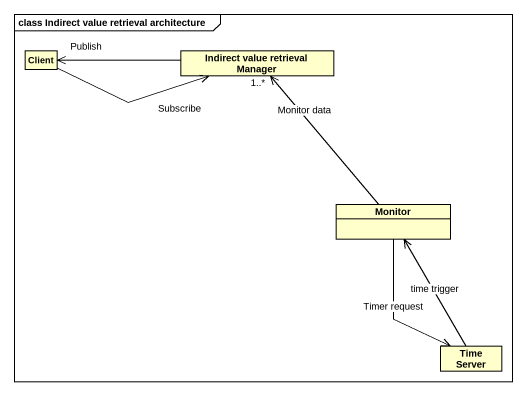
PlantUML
@startuml
mainframe class Indirect value retrieval architecture
hide circle
hide empty members
class Client #FFFFCC
class "Indirect value retrieval Manager" as Indirect_value_retrieval #FFFFCC
class Monitor #FFFFCC
class "Time Server" as Time_Server #FFFFCC
Client -right-> Indirect_value_retrieval : Subscribe
Indirect_value_retrieval -left-> Client : Publish
Monitor -up-> "1..*" Indirect_value_retrieval : Monitor data
Monitor --> Time_Server : Timer request
Time_Server -up-> Monitor : time trigger
@enduml
